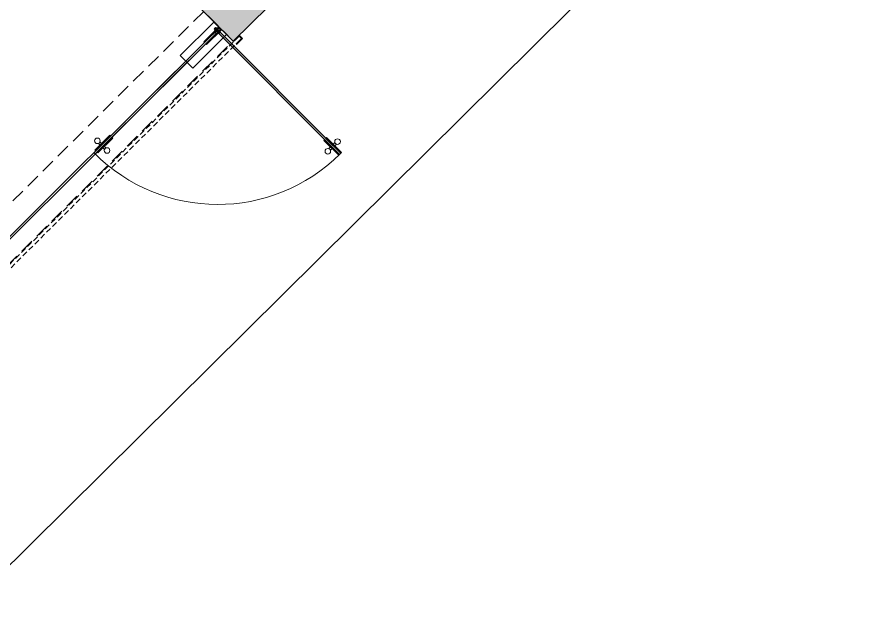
# Model space of a CAD drawing. Header units: feet. Extents: x 9008778 to 9018578, y -5942756 to -5933653.
# Drawn here: x 9013605 to 9018578, y -5942756 to -5939215 of the extents above; entities that cross this region are included whole.
import ezdxf

# ---------------------------------------------------------------- set-up
doc = ezdxf.new("R2010")
doc.units = ezdxf.units.FT
doc.header["$LTSCALE"] = 33
doc.header["$MEASUREMENT"] = 0
doc.linetypes.add('HIDDEN', pattern=[9.525, 6.35, -3.175])
doc.linetypes.add('HIDDENX2', pattern=[0.75, 0.5, -0.25])
for name, color, linetype, lineweight in [('A-COL', 243, 'Continuous', 9), ('A-Glazing', 4, 'Continuous', 20), ('A-shutter', 8, 'Continuous', 18), ('beam', 90, 'Continuous', 9), ('column hatch', 5, 'Continuous', 0), ('Glazing', 141, 'Continuous', 15), ('LENS-DIM', 252, 'Continuous', 5), ('LENS_DIMENSION', 193, 'Continuous', 0), ('rolling shutter', 1, 'Continuous', 5)]:
    doc.layers.add(name, color=color, linetype=linetype, lineweight=lineweight)

# ---------------------------------------------------------------- blocks, each defined once
blk = doc.blocks.new('*U50')
at = {"layer": 'A-shutter', "color": 5, "ltscale": 10}
for points in [[(41038450.5, -1561539.2), (41038450.5, -1561544.2), (41038405.5, -1561544.2), (41038405.5, -1561564.2), (41038450.5, -1561564.2), (41038450.5, -1561569.2), (41038400.5, -1561569.2), (41038400.5, -1561539.2)], [(41041471, -1561539.2), (41041471, -1561544.2), (41041516, -1561544.2), (41041516, -1561564.2), (41041471, -1561564.2), (41041471, -1561569.2), (41041521, -1561569.2), (41041521, -1561539.2)]]:
    blk.add_lwpolyline(points, close=True, dxfattribs=at)
at = {"layer": 'A-shutter', "color": 5, "linetype": 'HIDDENX2', "ltscale": 2}
blk.add_lwpolyline([(41038405.5, -1561544.2), (41038405.5, -1561564.2), (41041516, -1561564.2), (41041516, -1561544.2)], close=True, dxfattribs=at)
blk = doc.blocks.new('A$Cc7f33e8b')
at = {"layer": 'column hatch'}
h = blk.add_hatch(color=8, dxfattribs=at)
h.dxf.hatch_style = 1
h.paths.add_polyline_path([(2569.5, 6300.4), (2234.5, 6300.4), (2234.5, 5650.4), (2569.5, 5650.4)])
h.paths.add_polyline_path([(5559.5, 6300.4), (5259.5, 6300.4), (5259.5, 5660.4), (5559.5, 5660.4)])
h.paths.add_polyline_path([(5559.5, -1624.6), (5259.5, -1624.6), (5259.5, -2299.6), (5559.5, -2299.6)])
h.paths.add_polyline_path([(2524.5, -1624.6), (2224.5, -1624.6), (2224.5, -1844.6), (2224.5, -2299.6), (2524.5, -2299.6)])
h.paths.add_polyline_path([(29.4, 367.3), (-145.5, 193.8), (54.9, -12.3), (56.7, -14.1), (233.6, 161.5)])
h.paths.add_polyline_path([(376.1, 302.9), (173.9, 510.8), (29.4, 367.3), (233.6, 161.5)])
h.paths.add_polyline_path([(-1918.1, 2675.4), (-2363.1, 2675.4), (-2368.9, 2335.5), (-1923.9, 2335.5)])
at = {"layer": 'A-COL'}
for q in [(173.9, 510.8), (56.7, -14.1)]:
    blk.add_line((-145.5, 193.8), q, dxfattribs=at)
at = {"layer": 'A-Glazing'}
blk.add_lwpolyline([(-2117.6, 2335.5), (-65.2, 273.6), (-73.7, 265.1), (-2134.5, 2335.5)], close=True, dxfattribs=at)
at = {"layer": 'beam', "linetype": 'HIDDEN', "ltscale": 0.4}
blk.add_lwpolyline([(-1923.9, 2335.5), (-2275.4, 2335.5), (-145.5, 193.8), (29.4, 367.3)], close=True, dxfattribs=at)
at = {"layer": 'rolling shutter', "rotation": 314.8427817287416}
blk.add_blockref('*U50', (-27833906, 30201560), dxfattribs=at)
blk = doc.blocks.new('Entrance Door')
at = {"layer": 'Glazing', "ltscale": 111}
blk.add_hatch(color=256, dxfattribs=at).paths.add_polyline_path([(18, -34.8), (18, -1235), (30, -1235), (30, -34.8)])
at = {"layer": 'Glazing'}
for p, q in [((30, -54.2), (18, -66.2)), ((1117.8, -31.3), (1117.8, -54.3)), ((1132.8, -31.3), (1132.8, -54.3)), ((1117.8, -89.2), (1117.8, -66.3)), ((1132.8, -89.2), (1132.8, -66.3))]:
    blk.add_line(p, q, dxfattribs=at)
at = {"layer": 'Glazing', "ltscale": 44}
for p, q in [((-4.9, -1156.3), (18, -1156.3)), ((-4.9, -1171.3), (18, -1171.3)), ((52.9, -1156.3), (30, -1156.3)), ((52.9, -1171.3), (30, -1171.3))]:
    blk.add_line(p, q, dxfattribs=at)
at = {"layer": 'Glazing'}
for points in [[(320, -120.5), (0, -120.5), (0, 0), (320, 0)], [(0, -54.2), (142.5, -54.2), (142.5, -46.8), (0, -46.8)], [(1180.8, -54.3), (1038.3, -54.3), (1038.3, -46.8), (1180.8, -46.8)], [(0, -66.2), (142.5, -66.2), (142.5, -73.7), (0, -73.7)], [(1180.8, -66.3), (1038.3, -66.3), (1038.3, -73.8), (1180.8, -73.8)]]:
    blk.add_lwpolyline(points, close=True, dxfattribs=at)
at = {"layer": 'Glazing', "ltscale": 222}
blk.add_lwpolyline([(-1.5, -66.2), (1198.8, -66.2), (1198.8, -54.2), (-1.5, -54.2)], close=True, dxfattribs=at)
at = {"layer": 'Glazing', "ltscale": 111}
blk.add_lwpolyline([(18, -34.8), (18, -1235), (30, -1235), (30, -34.8)], close=True, dxfattribs=at)
at = {"layer": 'Glazing', "ltscale": 44}
for points in [[(18, -1092.5), (18, -1235), (10.5, -1235), (10.5, -1092.5)], [(30, -1092.5), (30, -1235), (37.5, -1235), (37.5, -1092.5)]]:
    blk.add_lwpolyline(points, close=True, dxfattribs=at)
at = {"layer": 'Glazing'}
for centre, radius in [((1125.3, -13.9), 19), ((24, -58.7), 19.8), ((1125.3, -106.6), 19)]:
    blk.add_circle(centre, radius, dxfattribs=at)
at = {"layer": 'Glazing', "ltscale": 44}
for centre in [(-22.4, -1163.8), (70.4, -1163.8)]:
    blk.add_circle(centre, 19, dxfattribs=at)
at = {"layer": 'Glazing', "ltscale": 222}
blk.add_arc((24, -60.2), 1174.8, 270, 359.9996, dxfattribs=at)

msp = doc.modelspace()

# ---------------------------------------------------------------- linework, layer by layer
at = {"layer": 'LENS_DIMENSION'}
msp.add_lwpolyline([(9008777.9, -5942756.5), (9013261.7, -5942756.5), (9018577.9, -5937488), (9018577.9, -5933652.8), (9008777.9, -5933652.8)], close=True, dxfattribs=at)

# ---------------------------------------------------------------- block references
at = {"layer": 'A-Glazing', "xscale": -0.8748404702499005, "yscale": 0.8748404702499007, "zscale": 0.8748404702499007, "rotation": 44.86770120490951}
msp.add_blockref('Entrance Door', (9014770.8, -5939245.4), dxfattribs=at)
at = {"layer": 'LENS-DIM', "color": 2, "rotation": 90}
msp.add_blockref('A$Cc7f33e8b', (9015078.3, -5939212.3), dxfattribs=at)

doc.saveas('drawing.dxf')
